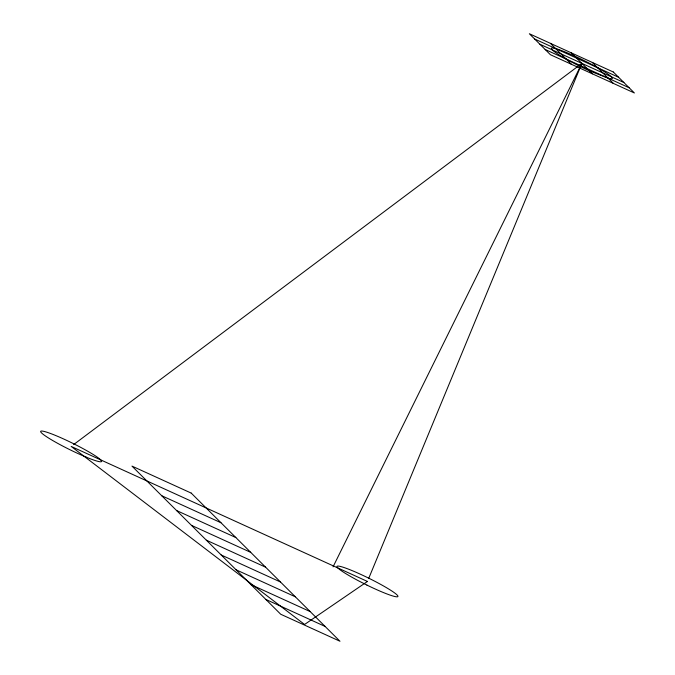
<?xml version="1.0" encoding="UTF-8"?>
<svg xmlns="http://www.w3.org/2000/svg" width="675" height="675" viewBox="0 0 675 675"><rect width="100%" height="100%" fill="white"/><g stroke="black" fill="none" stroke-linecap="round" stroke-linejoin="round"><path stroke-width="1.01" d="M368.66 578.526L581.884 63.383L73.702 444.538M333.053 566.848L581.884 63.383M534.634 39.007L618.612 77.279M539.899 44.246L623.869 82.51M545.155 49.486L629.125 87.75M161.722 495.728L220.978 522.737M176.597 510.545L235.853 537.553M191.472 525.361L250.729 552.361M206.347 540.177L265.604 567.177M221.223 554.985L280.471 581.993M236.098 569.801L295.346 596.81M250.973 584.617L310.222 611.617M265.84 599.434L325.097 626.434M592.296 62.429L613.33 83.388M571.345 52.886L592.388 73.837M550.395 43.335L571.438 64.294M367.445 581.453L304.577 624.468L71.17 446.428L367.445 581.453M608.091 78.165L589.317 70.791A34.028 3.502 26.3 0 1 551.34 48.423A34.028 3.502 26.3 0 1 590.254 63.72A34.028 3.502 26.3 0 1 608.091 78.165M86.029 457.076L78.612 453.836A34.028 3.502 26.3 0 1 41.175 431.063A34.028 3.502 26.3 0 1 89.092 452.014A34.028 3.502 26.3 0 1 86.029 457.076M613.33 72.014L529.36 33.75L550.395 54.709L634.373 92.973L613.33 72.014M191.227 493.104L131.971 466.104L280.716 614.25L339.972 641.25L191.227 493.104M366.964 585.107L359.075 581.116A34.028 3.502 26.3 0 1 344.36 567.641A34.028 3.502 26.3 0 1 395.331 593.46A34.028 3.502 26.3 0 1 366.964 585.107"/></g></svg>
